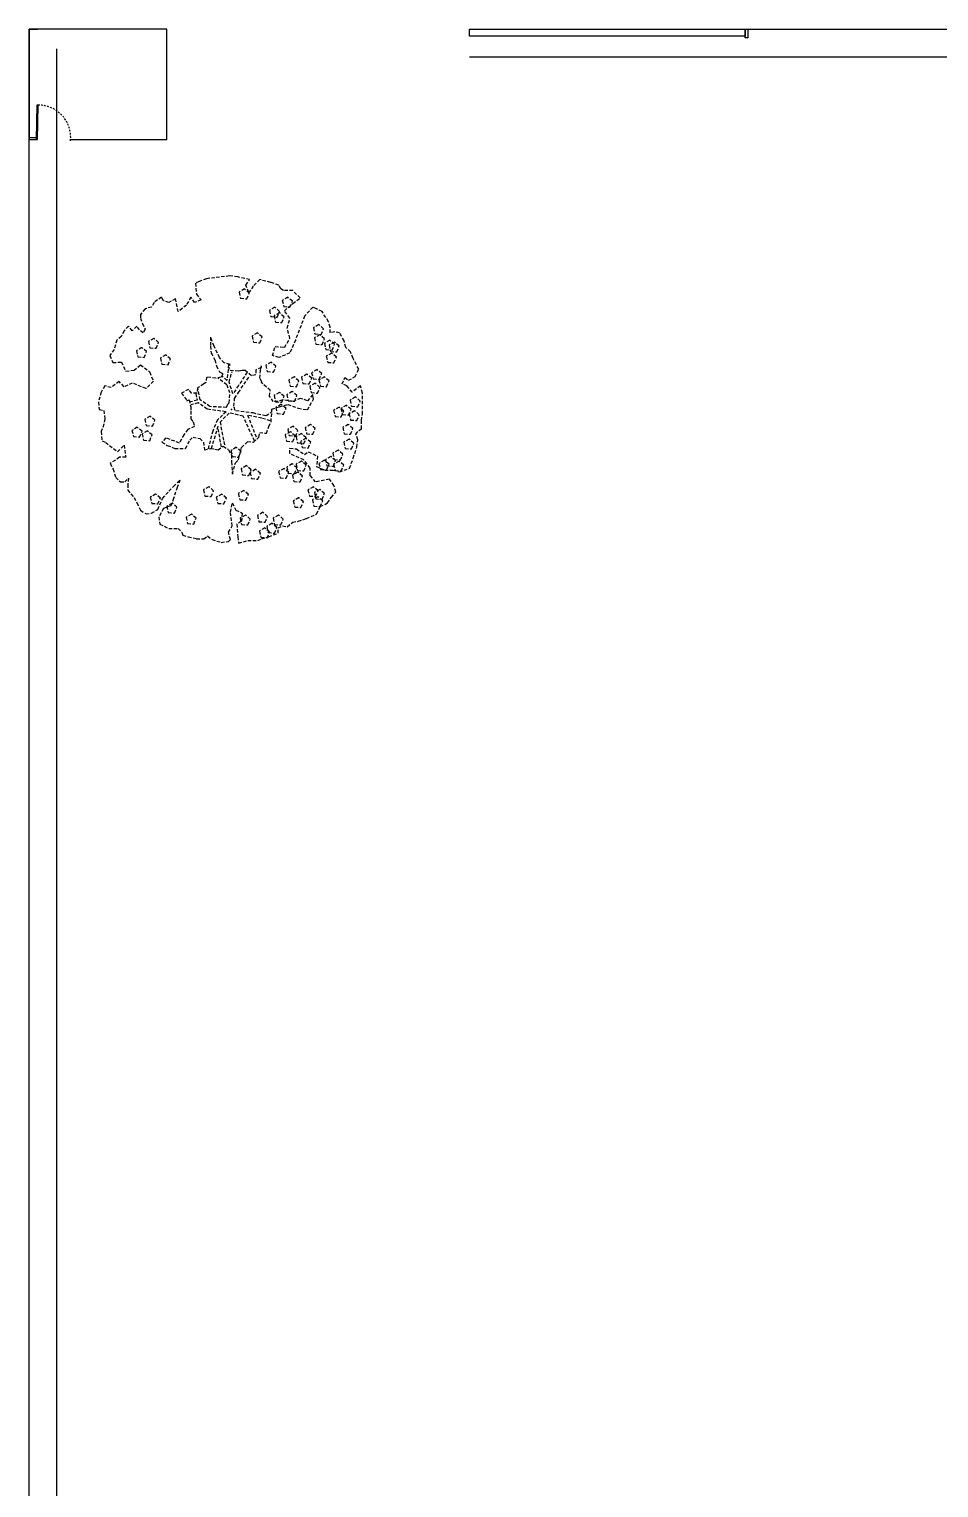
# Model space of a CAD drawing. Header units: feet. Extents: x 655 to 3246, y 42 to 1922.
# Drawn here: x 655.1 to 721.1, y 587.2 to 693 of the extents above; entities that cross this region are included whole.
import ezdxf

# ---------------------------------------------------------------- set-up
doc = ezdxf.new("R2010")
doc.units = ezdxf.units.FT
doc.header["$MEASUREMENT"] = 0
doc.linetypes.add('DASHED', pattern=[0.75, 0.5, -0.25])
doc.layers.add('ARBOL', color=84, linetype='Continuous')
doc.layers.add('Cotas', color=253, linetype='Continuous')

# ---------------------------------------------------------------- blocks, each defined once
blk = doc.blocks.new('TEQUENDAMA')
at = {"layer": 'ARBOL', "linetype": 'DASHED', "ltscale": 0.3}
for points in [[(-3.89, 4.533), (-4.096, 4.285), (-4.096, 4.12), (-4.014, 3.873), (-3.89, 3.625), (-3.972, 3.46), (-4.138, 3.584), (-4.262, 3.749), (-4.468, 3.543), (-4.634, 3.749), (-4.84, 3.543), (-4.964, 3.295), (-5.171, 3.13), (-5.291, 2.701), (-5.484, 2.429), (-5.348, 2.112), (-4.964, 2.14), (-4.758, 1.727), (-4.386, 1.768), (-4.096, 2.016), (-3.683, 1.686), (-3.518, 1.273), (-3.848, 0.943), (-4.468, 1.191), (-4.84, 1.026), (-5.064, 1.262), (-5.419, 0.984), (-5.708, 1.067), (-5.873, 0.778), (-5.997, 0.324), (-5.956, -0.006), (-5.749, -0.047), (-5.708, -0.419), (-5.749, -0.666), (-5.873, -0.996), (-5.832, -1.409), (-5.667, -1.491), (-5.129, -1.904), (-4.84, -1.615), (-4.758, -2.152), (-5.047, -2.152), (-5.46, -2.44), (-5.336, -2.688), (-5.212, -3.059), (-5.006, -3.266), (-4.799, -3.266), (-4.634, -3.101), (-4.675, -3.389), (-4.675, -3.637), (-4.386, -3.967), (-4.262, -4.215), (-4.096, -4.545), (-3.848, -4.71), (-3.601, -4.669), (-3.311, -4.504), (-3.105, -4.008), (-2.815, -3.678), (-2.609, -3.472), (-2.319, -3.183), (-2.443, -3.513), (-2.609, -4.008), (-2.733, -4.339), (-3.063, -4.462), (-3.27, -4.834), (-3.229, -5.164), (-2.815, -5.37), (-2.402, -5.37), (-2.237, -5.535), (-2.196, -5.659), (-1.948, -5.741), (-1.576, -5.824), (-1.245, -5.824), (-1.08, -5.7), (-0.873, -5.865), (-0.46, -5.989), (-0.129, -5.948), (-0.047, -5.865), (-0.129, -5.535), (0.036, -5.246), (-0.047, -4.627), (0.036, -4.215), (0.201, -4.545), (0.491, -4.669), (0.449, -5.04), (0.243, -5.164), (0.284, -5.741), (0.325, -6.03), (0.738, -5.906), (1.193, -5.906), (1.358, -5.824), (1.689, -5.741), (2.102, -5.576), (2.102, -5.329), (2.309, -5.246), (2.515, -5.288), (2.763, -5.081), (3.011, -5.04), (3.383, -4.916), (3.838, -4.71), (4.003, -4.38), (4.334, -4.215), (4.499, -3.967), (4.705, -3.72), (4.623, -3.431), (4.416, -3.142), (3.796, -3.266), (3.548, -2.977), (3.548, -2.647), (3.259, -2.275), (2.639, -1.987), (2.639, -1.739), (2.929, -1.78), (3.301, -2.028), (3.466, -1.904), (3.879, -2.11), (3.838, -2.564), (4.21, -2.729), (4.582, -2.729), (4.871, -2.812), (5.325, -2.647), (5.491, -2.193), (5.656, -1.698), (5.697, -1.368), (5.615, -1.12), (5.739, -0.955), (5.863, -0.872), (5.863, -0.501), (5.904, -0.212), (5.904, 0.737), (5.821, 1.067), (5.449, 0.778), (5.201, 1.067), (4.995, 1.149), (5.119, 1.438), (5.284, 1.314), (5.573, 1.479), (5.739, 1.81), (5.491, 2.305), (5.367, 2.594), (5.16, 2.8), (5.077, 3.089), (4.871, 3.46), (4.664, 3.501), (4.458, 3.46), (4.458, 3.708), (4.375, 3.955), (4.086, 4.409), (3.838, 4.533), (3.672, 4.615), (3.301, 4.203), (2.887, 3.13), (2.639, 2.552), (2.143, 2.346), (1.854, 2.429), (1.978, 2.841), (2.391, 2.8), (2.639, 3.212), (2.515, 3.666), (2.639, 4.12), (2.391, 4.45), (2.763, 4.78), (3.094, 5.028), (2.763, 5.358), (2.35, 5.358), (2.226, 5.441), (2.143, 5.606), (1.772, 5.73), (1.276, 5.853), (0.986, 5.564), (0.78, 5.276), (0.656, 5.606), (0.821, 5.853), (0.284, 5.977), (-0.088, 6.018), (-0.749, 5.936), (-1.121, 5.895), (-1.452, 5.771), (-1.617, 5.688), (-1.576, 5.193), (-1.369, 4.946), (-1.658, 4.822), (-1.824, 5.069), (-2.03, 4.698), (-2.402, 4.409), (-2.526, 4.987), (-2.815, 4.822), (-3.063, 4.904), (-3.146, 5.069), (-3.477, 4.822), (-3.601, 4.615)], [(0.697, 4.987), (0.808, 5.247), (0.594, 5.433), (0.352, 5.287), (0.415, 5.011)], [(2.061, 4.162), (2.171, 4.422), (1.958, 4.608), (1.715, 4.462), (1.779, 4.186)], [(2.639, 4.615), (2.75, 4.876), (2.536, 5.062), (2.294, 4.916), (2.357, 4.64)], [(2.267, 3.914), (2.378, 4.174), (2.164, 4.36), (1.922, 4.214), (1.986, 3.939)], [(1.276, 3.006), (1.386, 3.267), (1.173, 3.452), (0.93, 3.307), (0.994, 3.031)], [(4.044, 3.378), (4.155, 3.638), (3.941, 3.824), (3.699, 3.678), (3.762, 3.402)], [(4.086, 2.924), (4.196, 3.184), (3.983, 3.37), (3.74, 3.224), (3.804, 2.948)], [(-3.931, 2.346), (-3.821, 2.606), (-4.034, 2.792), (-4.277, 2.646), (-4.213, 2.371)], [(-3.394, 2.759), (-3.283, 3.019), (-3.497, 3.205), (-3.739, 3.059), (-3.676, 2.783)], [(1.377, 1.248), (1.274, 1.418), (1.308, 1.725), (1.342, 1.964), (1.342, 1.896), (1.103, 1.793), (1.103, 1.555), (0.899, 1.521), (0.625, 1.759), (0.489, 1.759), (0.318, 1.725), (-0.126, 1.759), (-0.058, 2.032), (-0.331, 2.1), (-0.536, 2.339), (-0.775, 2.851), (-0.946, 3.26), (-0.946, 2.851), (-0.912, 2.544), (-0.741, 2.237), (-0.672, 1.964), (-0.536, 1.691), (-0.399, 1.623), (-0.399, 1.555), (-0.468, 1.452), (-0.707, 1.418), (-1.116, 1.452), (-1.151, 1.214), (-1.253, 1.145), (-1.526, 0.975), (-1.56, 0.736), (-1.8, 0.736), (-1.936, 0.907), (-2.244, 0.736), (-2.004, 0.395), (-1.902, 0.429), (-1.834, 0.122), (-1.834, -0.082), (-1.834, -0.423), (-1.731, -0.56), (-1.663, -0.764), (-1.97, -0.901), (-2.141, -1.139), (-2.346, -1.514), (-2.961, -1.276), (-3.131, -1.48), (-2.892, -1.617), (-2.551, -1.753), (-2.073, -1.753), (-1.868, -1.378), (-1.731, -1.242), (-1.424, -1.31), (-1.253, -1.48), (-1.219, -1.821), (-0.946, -1.753), (-0.741, -1.787), (-0.604, -1.821), (-0.365, -1.651), (-0.126, -1.821), (0.011, -2.06), (0.011, -2.367), (0.045, -2.913), (0.181, -2.401), (0.318, -2.265), (0.455, -1.719), (0.728, -1.446), (1.001, -1.48), (1.24, -1.242), (1.274, -1.037), (1.582, -1.071), (1.684, -0.764), (1.786, -0.56), (1.821, -0.116), (1.821, 0.02), (2.162, 0.122), (2.538, 0.225), (3.016, 0.054), (3.426, -0.014), (3.699, 0.463), (3.665, 0.668), (3.426, 0.395), (3.118, 0.498), (2.777, 0.361), (2.299, 0.429), (2.094, 0.361), (1.889, 0.361), (1.718, 0.6), (1.752, 0.873), (1.582, 1.009), (1.342, 1.214)], [(4.54, 2.676), (4.651, 2.937), (4.437, 3.122), (4.195, 2.976), (4.258, 2.701)], [(4.747, 2.594), (4.857, 2.854), (4.644, 3.04), (4.401, 2.894), (4.465, 2.618)], [(-2.857, 2.016), (-2.746, 2.276), (-2.96, 2.462), (-3.202, 2.316), (-3.139, 2.041)], [(1.896, 1.686), (2.006, 1.946), (1.793, 2.132), (1.55, 1.986), (1.614, 1.71)], [(4.623, 2.098), (4.733, 2.359), (4.52, 2.545), (4.277, 2.399), (4.341, 2.123)], [(2.929, 1.026), (3.039, 1.286), (2.826, 1.472), (2.583, 1.326), (2.647, 1.05)], [(3.507, 1.149), (3.618, 1.41), (3.404, 1.595), (3.162, 1.45), (3.225, 1.174)], [(3.962, 1.356), (4.072, 1.616), (3.859, 1.802), (3.616, 1.656), (3.68, 1.38)], [(4.292, 1.026), (4.403, 1.286), (4.189, 1.472), (3.947, 1.326), (4.01, 1.05)], [(2.267, 0.324), (2.378, 0.585), (2.164, 0.77), (1.922, 0.624), (1.986, 0.349)], [(2.846, 0.365), (2.956, 0.626), (2.743, 0.811), (2.5, 0.666), (2.564, 0.39)], [(3.879, 0.737), (3.99, 0.997), (3.776, 1.183), (3.533, 1.037), (3.597, 0.761)], [(2.35, -0.212), (2.461, 0.048), (2.247, 0.234), (2.005, 0.088), (2.068, -0.188)], [(4.953, -0.336), (5.064, -0.076), (4.85, 0.11), (4.608, -0.036), (4.672, -0.311)], [(5.284, -0.254), (5.395, 0.007), (5.181, 0.193), (4.938, 0.047), (5.002, -0.229)], [(5.697, 0.118), (5.808, 0.378), (5.594, 0.564), (5.352, 0.418), (5.415, 0.142)], [(-3.559, -0.749), (-3.449, -0.488), (-3.662, -0.303), (-3.905, -0.448), (-3.841, -0.724)], [(5.656, -0.501), (5.766, -0.241), (5.553, -0.055), (5.31, -0.201), (5.374, -0.476)], [(-4.138, -1.244), (-4.027, -0.983), (-4.241, -0.798), (-4.483, -0.943), (-4.42, -1.219)], [(-3.683, -1.409), (-3.573, -1.148), (-3.786, -0.963), (-4.029, -1.109), (-3.965, -1.384)], [(2.763, -1.45), (2.874, -1.19), (2.66, -1.004), (2.418, -1.15), (2.481, -1.425)], [(2.887, -1.203), (2.998, -0.942), (2.784, -0.756), (2.542, -0.902), (2.605, -1.178)], [(3.259, -1.533), (3.37, -1.272), (3.156, -1.087), (2.914, -1.232), (2.977, -1.508)], [(3.466, -1.739), (3.576, -1.479), (3.363, -1.293), (3.12, -1.439), (3.184, -1.714)], [(3.672, -1.12), (3.783, -0.86), (3.569, -0.674), (3.327, -0.82), (3.391, -1.095)], [(5.367, -1.12), (5.477, -0.86), (5.264, -0.674), (5.021, -0.82), (5.085, -1.095)], [(0.325, -2.152), (0.436, -1.891), (0.222, -1.706), (-0.02, -1.851), (0.043, -2.127)], [(4.912, -2.275), (5.023, -2.015), (4.809, -1.829), (4.567, -1.975), (4.63, -2.251)], [(5.408, -1.78), (5.519, -1.52), (5.305, -1.334), (5.062, -1.48), (5.126, -1.756)], [(0.78, -2.977), (0.89, -2.716), (0.677, -2.531), (0.434, -2.677), (0.498, -2.952)], [(2.846, -2.894), (2.956, -2.634), (2.743, -2.448), (2.5, -2.594), (2.564, -2.87)], [(3.259, -2.771), (3.37, -2.51), (3.156, -2.324), (2.914, -2.47), (2.977, -2.746)], [(4.292, -2.729), (4.403, -2.469), (4.189, -2.283), (3.947, -2.429), (4.01, -2.705)], [(4.582, -2.564), (4.692, -2.304), (4.479, -2.118), (4.236, -2.264), (4.3, -2.54)], [(4.953, -2.771), (5.064, -2.51), (4.85, -2.324), (4.608, -2.47), (4.672, -2.746)], [(1.193, -3.142), (1.304, -2.881), (1.09, -2.696), (0.847, -2.842), (0.911, -3.117)], [(2.474, -3.101), (2.585, -2.84), (2.371, -2.655), (2.129, -2.8), (2.192, -3.076)], [(3.094, -3.266), (3.204, -3.005), (2.991, -2.82), (2.748, -2.965), (2.812, -3.241)], [(-3.311, -4.256), (-3.201, -3.996), (-3.414, -3.81), (-3.657, -3.956), (-3.593, -4.231)], [(-0.914, -3.926), (-0.804, -3.665), (-1.017, -3.48), (-1.26, -3.626), (-1.196, -3.901)], [(-0.336, -4.256), (-0.225, -3.996), (-0.439, -3.81), (-0.681, -3.956), (-0.618, -4.231)], [(0.656, -4.091), (0.766, -3.83), (0.553, -3.645), (0.31, -3.791), (0.374, -4.066)], [(3.796, -3.926), (3.907, -3.665), (3.693, -3.48), (3.451, -3.626), (3.515, -3.901)], [(4.003, -4.38), (4.114, -4.119), (3.9, -3.934), (3.657, -4.079), (3.721, -4.355)], [(4.086, -4.05), (4.196, -3.789), (3.983, -3.604), (3.74, -3.749), (3.804, -4.025)], [(-2.567, -4.669), (-2.457, -4.408), (-2.67, -4.223), (-2.913, -4.368), (-2.849, -4.644)], [(3.135, -4.421), (3.246, -4.161), (3.032, -3.975), (2.79, -4.121), (2.853, -4.396)], [(-1.7, -5.164), (-1.589, -4.903), (-1.803, -4.718), (-2.045, -4.863), (-1.982, -5.139)], [(0.738, -5.205), (0.849, -4.945), (0.635, -4.759), (0.393, -4.905), (0.457, -5.18)], [(1.524, -5.081), (1.634, -4.821), (1.421, -4.635), (1.178, -4.781), (1.242, -5.057)], [(1.937, -5.576), (2.047, -5.316), (1.834, -5.13), (1.591, -5.276), (1.655, -5.552)], [(2.226, -5.205), (2.337, -4.945), (2.123, -4.759), (1.881, -4.905), (1.944, -5.18)], [(1.606, -5.783), (1.717, -5.522), (1.503, -5.337), (1.261, -5.482), (1.324, -5.758)]]:
    blk.add_lwpolyline(points, close=True, dxfattribs=at)
for points in [[(-0.125, 2.024), (-0.202, 1.309), (-0.415, 1.483)], [(-0.222, 0.11), (-0.164, 0.245), (-0.105, 0.303), (-0.067, 0.748), (-0.202, 1.115), (-0.609, 1.425)], [(0.708, 1.676), (0.321, 1.077), (0.069, 0.709), (-0.105, 1.231), (0.03, 1.715)], [(0.166, -0.045), (0.108, 0.148), (0.146, 0.497), (0.321, 0.767), (0.805, 1.483)], [(-1.597, 0.709), (-1.539, 0.419), (-1.849, 0.342)], [(-0.222, 0.09), (-0.977, 0.129), (-1.403, 0.439), (-1.5, 0.922)], [(-0.26, -0.103), (-1.093, 0.013), (-1.5, 0.303), (-1.829, 0.206)], [(-0.241, -0.103), (-0.628, -0.471), (-0.841, -0.973), (-1.055, -1.786)], [(1.037, -1.418), (0.534, -0.296), (-0.105, -0.161), (-0.512, -0.567), (-0.299, -1.67)], [(0.205, -0.045), (0.96, -0.142), (1.56, -0.277), (1.793, -0.122)], [(1.754, -0.509), (1.367, -0.393), (0.727, -0.258), (1.154, -1.341)], [(-0.454, -1.689), (-0.609, -0.761), (-0.919, -1.786)]]:
    blk.add_lwpolyline(points, dxfattribs=at)
blk.add_point((0, 0), dxfattribs=at)

msp = doc.modelspace()

# ---------------------------------------------------------------- linework, layer by layer
for points in [[(1595.49961, 42.13458), (655.07638, 42.13458), (655.07638, 693.03968), (655.67873, 693.03968)], [(658.08353, 685.03968), (665.07638, 685.03968), (665.07638, 693.03968), (655.07638, 693.03968), (655.07638, 685.03968), (655.67873, 685.03968)], [(687.02877, 693.03968), (1634.29763, 693.03968), (1634.29763, 42.13458), (1624.29763, 42.13458)], [(1595.49961, 44.13458), (657.07638, 44.13458), (657.07638, 691.60909)], [(687.02877, 691.03968), (1632.29763, 691.03968), (1632.29763, 44.13458), (1624.29763, 44.13458)], [(658.08353, 685.03968), (665.07638, 685.03968)]]:
    msp.add_lwpolyline(points)
for points in [[(707.02877, 692.53968), (687.02877, 692.53968), (687.02877, 693.03968), (707.02877, 693.03968)], [(707.02877, 693.03968), (707.02877, 693.03968), (707.02877, 692.53968), (707.02877, 692.53968)], [(707.02877, 693.03968), (707.23743, 693.03968), (707.23743, 692.40368), (707.02877, 692.40368)]]:
    msp.add_lwpolyline(points, close=True)
at = {"layer": 'Cotas'}
for p, q in [((655.07637, 685.03968), (655.57629, 685.03059)), ((655.07893, 685.18034), (655.57819, 685.17126))]:
    msp.add_line(p, q, dxfattribs=at)
msp.add_lwpolyline([(655.57629, 685.03059), (655.67853, 685.02873), (655.72401, 687.52952), (655.62176, 687.53138)], close=True, dxfattribs=at)
at = {"layer": 'Cotas', "linetype": 'DASHED', "ltscale": 0.25}
msp.add_arc((655.74612, 685.18755), 2.34208, 353.9251999, 90.5410293, dxfattribs=at)

# ---------------------------------------------------------------- block references
at = {"layer": 'ARBOL', "linetype": 'DASHED', "xscale": 1.61, "yscale": 1.61, "zscale": 1.61}
msp.add_blockref('TEQUENDAMA', (669.75286, 665.44216), dxfattribs=at)

doc.saveas('drawing.dxf')
